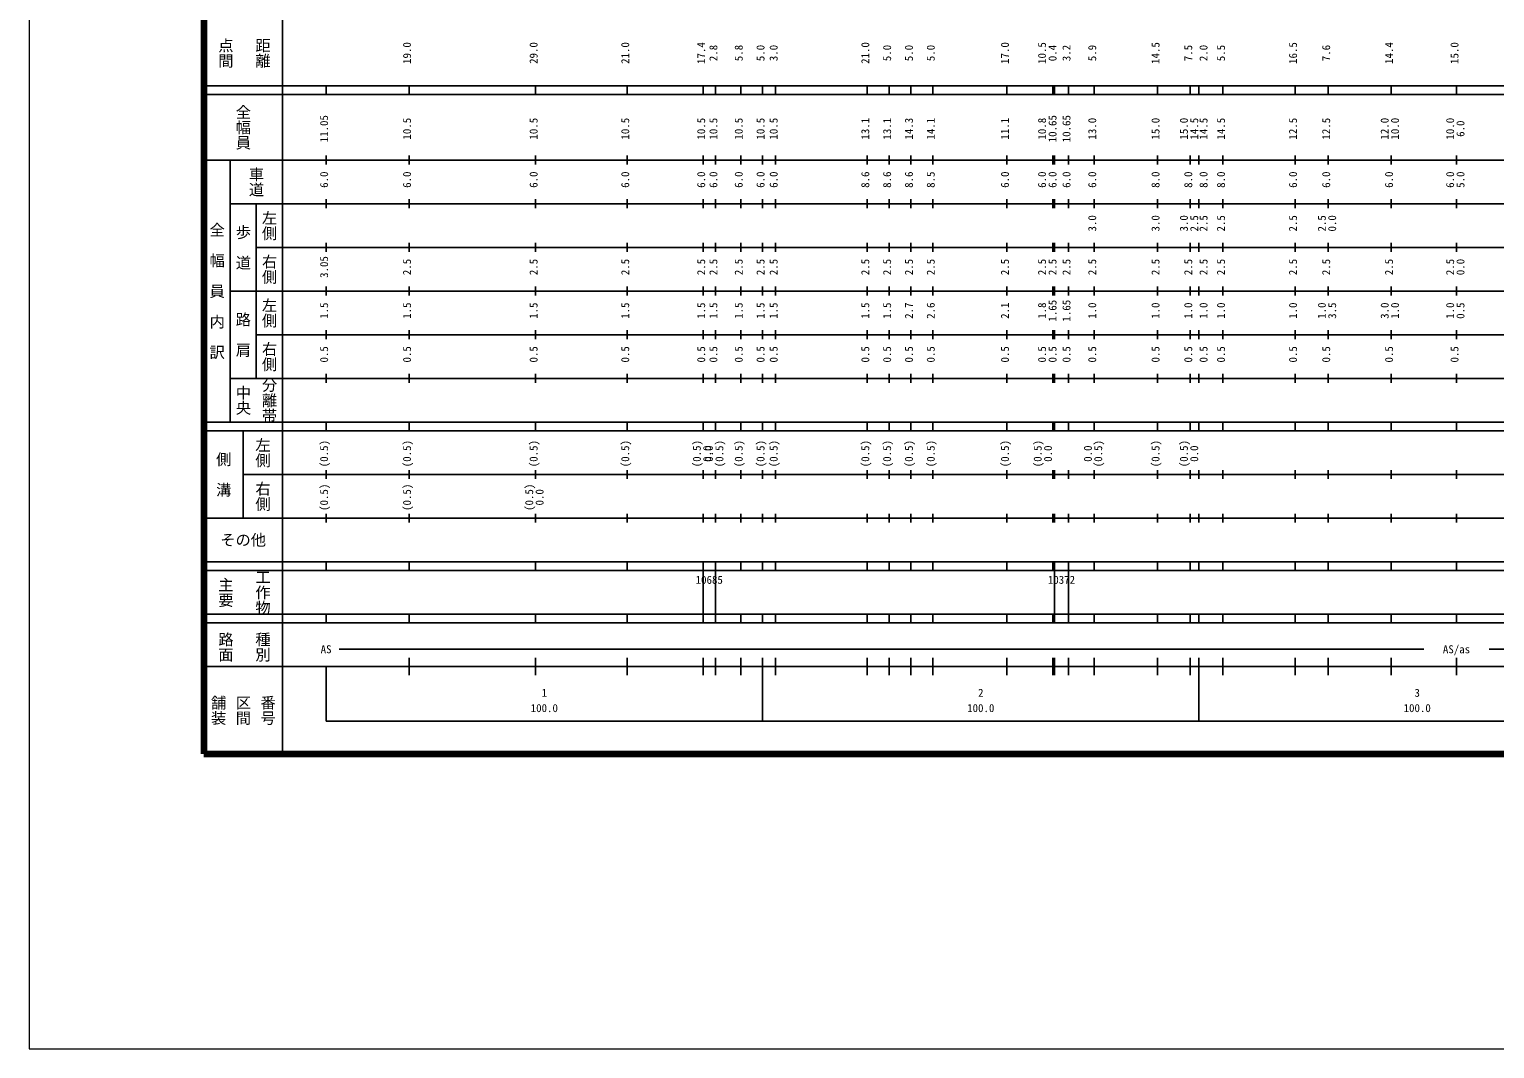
# Model space of a CAD drawing. Units: millimetres on the paper, enlarged 1000 times. Extents: x 0 to 700000, y -47500 to 447500.
# Drawn here: x 0 to 335752, y -47500 to 185930 of the extents above; entities that cross this region are included whole.
import ezdxf
from ezdxf.enums import TextEntityAlignment as Align

# ---------------------------------------------------------------- set-up
doc = ezdxf.new("R2010")
doc.units = ezdxf.units.MM
doc.header["$LTSCALE"] = 1000
doc.layers.add('作業レイヤ1', color=7, linetype='Continuous', lineweight=13)
doc.layers.add('作業ﾚｲﾔ1', color=7, linetype='Continuous', lineweight=25)
doc.styles.add('@ＭＳ ゴシック', font='')
doc.styles.add('ＭＳ ゴシック', font='')
doc.styles.get('@ＭＳ ゴシック').set_extended_font_data('@MS Gothic')
doc.styles.get('ＭＳ ゴシック').set_extended_font_data('MS Gothic')

msp = doc.modelspace()

# ---------------------------------------------------------------- linework, layer by layer
at = {"layer": '作業レイヤ1'}
msp.add_lwpolyline([(0, -47500), (700000, -47500), (700000, 447500), (0, 447500)], close=True, dxfattribs=at)
at = {"layer": '作業ﾚｲﾔ1', "lineweight": 140}
for p, q in [((40000, 380000), (40000, 20000)), ((40000, 20000), (680000, 20000))]:
    msp.add_line(p, q, dxfattribs=at)
at = {"layer": '作業ﾚｲﾔ1'}
for p, q in [((58000, 370000), (58000, 20000)), ((40000, 173000), (579000, 173000)), ((68000, 171000), (68000, 173000)), ((87000, 171000), (87000, 173000)), ((116000, 171000), (116000, 173000)), ((137000, 171000), (137000, 173000)), ((154400, 171000), (154400, 173000)), ((157200, 171000), (157200, 173000)), ((163000, 171000), (163000, 173000)), ((168000, 171000), (168000, 173000)), ((171000, 171000), (171000, 173000)), ((192000, 171000), (192000, 173000)), ((197000, 171000), (197000, 173000)), ((202000, 171000), (202000, 173000)), ((207000, 171000), (207000, 173000)), ((224000, 171000), (224000, 173000)), ((234500, 171000), (234500, 173000)), ((234900, 171000), (234900, 173000)), ((238100, 171000), (238100, 173000)), ((244000, 171000), (244000, 173000)), ((258500, 171000), (258500, 173000)), ((266000, 171000), (266000, 173000)), ((268000, 171000), (268000, 173000)), ((273500, 171000), (273500, 173000)), ((290000, 171000), (290000, 173000)), ((297600, 171000), (297600, 173000)), ((312000, 171000), (312000, 173000)), ((327000, 171000), (327000, 173000)), ((40000, 171000), (579000, 171000)), ((40000, 156000), (579000, 156000)), ((46000, 96000), (46000, 156000)), ((68000, 155000), (68000, 157000)), ((87000, 155000), (87000, 157000)), ((116000, 155000), (116000, 157000)), ((137000, 155000), (137000, 157000)), ((154400, 155000), (154400, 157000)), ((157200, 155000), (157200, 157000)), ((163000, 155000), (163000, 157000)), ((168000, 155000), (168000, 157000)), ((171000, 155000), (171000, 157000)), ((192000, 155000), (192000, 157000)), ((197000, 155000), (197000, 157000)), ((202000, 155000), (202000, 157000)), ((207000, 155000), (207000, 157000)), ((224000, 155000), (224000, 157000)), ((234500, 155000), (234500, 157000)), ((234900, 155000), (234900, 157000)), ((238100, 155000), (238100, 157000)), ((244000, 155000), (244000, 157000)), ((258500, 155000), (258500, 157000)), ((266000, 155000), (266000, 157000)), ((268000, 155000), (268000, 157000)), ((273500, 155000), (273500, 157000)), ((290000, 155000), (290000, 157000)), ((297600, 155000), (297600, 157000)), ((312000, 155000), (312000, 157000)), ((327000, 155000), (327000, 157000)), ((46000, 146000), (579000, 146000)), ((52000, 146000), (52000, 106000)), ((68000, 145000), (68000, 147000)), ((87000, 145000), (87000, 147000)), ((116000, 145000), (116000, 147000)), ((137000, 145000), (137000, 147000)), ((154400, 145000), (154400, 147000)), ((157200, 145000), (157200, 147000)), ((163000, 145000), (163000, 147000)), ((168000, 145000), (168000, 147000)), ((171000, 145000), (171000, 147000)), ((192000, 145000), (192000, 147000)), ((197000, 145000), (197000, 147000)), ((202000, 145000), (202000, 147000)), ((207000, 145000), (207000, 147000)), ((224000, 145000), (224000, 147000)), ((234500, 145000), (234500, 147000)), ((234900, 145000), (234900, 147000)), ((238100, 145000), (238100, 147000)), ((244000, 145000), (244000, 147000)), ((258500, 145000), (258500, 147000)), ((266000, 145000), (266000, 147000)), ((268000, 145000), (268000, 147000)), ((273500, 145000), (273500, 147000)), ((290000, 145000), (290000, 147000)), ((297600, 145000), (297600, 147000)), ((312000, 145000), (312000, 147000)), ((327000, 145000), (327000, 147000)), ((52000, 136000), (579000, 136000)), ((68000, 135000), (68000, 137000)), ((87000, 135000), (87000, 137000)), ((116000, 135000), (116000, 137000)), ((137000, 135000), (137000, 137000)), ((154400, 135000), (154400, 137000)), ((157200, 135000), (157200, 137000)), ((163000, 135000), (163000, 137000)), ((168000, 135000), (168000, 137000)), ((171000, 135000), (171000, 137000)), ((192000, 135000), (192000, 137000)), ((197000, 135000), (197000, 137000)), ((202000, 135000), (202000, 137000)), ((207000, 135000), (207000, 137000)), ((224000, 135000), (224000, 137000)), ((234500, 135000), (234500, 137000)), ((234900, 135000), (234900, 137000)), ((238100, 135000), (238100, 137000)), ((244000, 135000), (244000, 137000)), ((258500, 135000), (258500, 137000)), ((266000, 135000), (266000, 137000)), ((268000, 135000), (268000, 137000)), ((273500, 135000), (273500, 137000)), ((290000, 135000), (290000, 137000)), ((297600, 135000), (297600, 137000)), ((312000, 135000), (312000, 137000)), ((327000, 135000), (327000, 137000)), ((46000, 126000), (579000, 126000)), ((68000, 125000), (68000, 127000)), ((87000, 125000), (87000, 127000)), ((116000, 125000), (116000, 127000)), ((137000, 125000), (137000, 127000)), ((154400, 125000), (154400, 127000)), ((157200, 125000), (157200, 127000)), ((163000, 125000), (163000, 127000)), ((168000, 125000), (168000, 127000)), ((171000, 125000), (171000, 127000)), ((192000, 125000), (192000, 127000)), ((197000, 125000), (197000, 127000)), ((202000, 125000), (202000, 127000)), ((207000, 125000), (207000, 127000)), ((224000, 125000), (224000, 127000)), ((234500, 125000), (234500, 127000)), ((234900, 125000), (234900, 127000)), ((238100, 125000), (238100, 127000)), ((244000, 125000), (244000, 127000)), ((258500, 125000), (258500, 127000)), ((266000, 125000), (266000, 127000)), ((268000, 125000), (268000, 127000)), ((273500, 125000), (273500, 127000)), ((290000, 125000), (290000, 127000)), ((297600, 125000), (297600, 127000)), ((312000, 125000), (312000, 127000)), ((327000, 125000), (327000, 127000)), ((52000, 116000), (579000, 116000)), ((68000, 115000), (68000, 117000)), ((87000, 115000), (87000, 117000)), ((116000, 115000), (116000, 117000)), ((137000, 115000), (137000, 117000)), ((154400, 115000), (154400, 117000)), ((157200, 115000), (157200, 117000)), ((163000, 115000), (163000, 117000)), ((168000, 115000), (168000, 117000)), ((171000, 115000), (171000, 117000)), ((192000, 115000), (192000, 117000)), ((197000, 115000), (197000, 117000)), ((202000, 115000), (202000, 117000)), ((207000, 115000), (207000, 117000)), ((224000, 115000), (224000, 117000)), ((234500, 115000), (234500, 117000)), ((234900, 115000), (234900, 117000)), ((238100, 115000), (238100, 117000)), ((244000, 115000), (244000, 117000)), ((258500, 115000), (258500, 117000)), ((266000, 115000), (266000, 117000)), ((268000, 115000), (268000, 117000)), ((273500, 115000), (273500, 117000)), ((290000, 115000), (290000, 117000)), ((297600, 115000), (297600, 117000)), ((312000, 115000), (312000, 117000)), ((327000, 115000), (327000, 117000)), ((46000, 106000), (579000, 106000)), ((68000, 105000), (68000, 107000)), ((87000, 105000), (87000, 107000)), ((116000, 105000), (116000, 107000)), ((137000, 105000), (137000, 107000)), ((154400, 105000), (154400, 107000)), ((157200, 105000), (157200, 107000)), ((163000, 105000), (163000, 107000)), ((168000, 105000), (168000, 107000)), ((171000, 105000), (171000, 107000)), ((192000, 105000), (192000, 107000)), ((197000, 105000), (197000, 107000)), ((202000, 105000), (202000, 107000)), ((207000, 105000), (207000, 107000)), ((224000, 105000), (224000, 107000)), ((234500, 105000), (234500, 107000)), ((234900, 105000), (234900, 107000)), ((238100, 105000), (238100, 107000)), ((244000, 105000), (244000, 107000)), ((258500, 105000), (258500, 107000)), ((266000, 105000), (266000, 107000)), ((268000, 105000), (268000, 107000)), ((273500, 105000), (273500, 107000)), ((290000, 105000), (290000, 107000)), ((297600, 105000), (297600, 107000)), ((312000, 105000), (312000, 107000)), ((327000, 105000), (327000, 107000)), ((40000, 96000), (579000, 96000)), ((68000, 94000), (68000, 96000)), ((87000, 94000), (87000, 96000)), ((116000, 94000), (116000, 96000)), ((137000, 94000), (137000, 96000)), ((154400, 94000), (154400, 96000)), ((157200, 94000), (157200, 96000)), ((163000, 94000), (163000, 96000)), ((168000, 94000), (168000, 96000)), ((171000, 94000), (171000, 96000)), ((192000, 94000), (192000, 96000)), ((197000, 94000), (197000, 96000)), ((202000, 94000), (202000, 96000)), ((207000, 94000), (207000, 96000)), ((224000, 94000), (224000, 96000)), ((234500, 94000), (234500, 96000)), ((234900, 94000), (234900, 96000)), ((238100, 94000), (238100, 96000)), ((244000, 94000), (244000, 96000)), ((258500, 94000), (258500, 96000)), ((266000, 94000), (266000, 96000)), ((268000, 94000), (268000, 96000)), ((273500, 94000), (273500, 96000)), ((290000, 94000), (290000, 96000)), ((297600, 94000), (297600, 96000)), ((312000, 94000), (312000, 96000)), ((327000, 94000), (327000, 96000)), ((40000, 94000), (579000, 94000)), ((49000, 94000), (49000, 74000)), ((49000, 84000), (579000, 84000)), ((68000, 83000), (68000, 85000)), ((87000, 83000), (87000, 85000)), ((116000, 83000), (116000, 85000)), ((137000, 83000), (137000, 85000)), ((154400, 83000), (154400, 85000)), ((157200, 83000), (157200, 85000)), ((163000, 83000), (163000, 85000)), ((168000, 83000), (168000, 85000)), ((171000, 83000), (171000, 85000)), ((192000, 83000), (192000, 85000)), ((197000, 83000), (197000, 85000)), ((202000, 83000), (202000, 85000)), ((207000, 83000), (207000, 85000)), ((224000, 83000), (224000, 85000)), ((234500, 83000), (234500, 85000)), ((234900, 83000), (234900, 85000)), ((238100, 83000), (238100, 85000)), ((244000, 83000), (244000, 85000)), ((258500, 83000), (258500, 85000)), ((266000, 83000), (266000, 85000)), ((268000, 83000), (268000, 85000)), ((273500, 83000), (273500, 85000)), ((290000, 83000), (290000, 85000)), ((297600, 83000), (297600, 85000)), ((312000, 83000), (312000, 85000)), ((327000, 83000), (327000, 85000)), ((40000, 74000), (579000, 74000)), ((68000, 73000), (68000, 75000)), ((87000, 73000), (87000, 75000)), ((116000, 73000), (116000, 75000)), ((137000, 73000), (137000, 75000)), ((154400, 73000), (154400, 75000)), ((157200, 73000), (157200, 75000)), ((163000, 73000), (163000, 75000)), ((168000, 73000), (168000, 75000)), ((171000, 73000), (171000, 75000)), ((192000, 73000), (192000, 75000)), ((197000, 73000), (197000, 75000)), ((202000, 73000), (202000, 75000)), ((207000, 73000), (207000, 75000)), ((224000, 73000), (224000, 75000)), ((234500, 73000), (234500, 75000)), ((234900, 73000), (234900, 75000)), ((238100, 73000), (238100, 75000)), ((244000, 73000), (244000, 75000)), ((258500, 73000), (258500, 75000)), ((266000, 73000), (266000, 75000)), ((268000, 73000), (268000, 75000)), ((273500, 73000), (273500, 75000)), ((290000, 73000), (290000, 75000)), ((297600, 73000), (297600, 75000)), ((312000, 73000), (312000, 75000)), ((327000, 73000), (327000, 75000)), ((40000, 64000), (579000, 64000)), ((68000, 62000), (68000, 64000)), ((87000, 62000), (87000, 64000)), ((116000, 62000), (116000, 64000)), ((137000, 62000), (137000, 64000)), ((154400, 62000), (154400, 64000)), ((157200, 62000), (157200, 64000)), ((163000, 62000), (163000, 64000)), ((168000, 62000), (168000, 64000)), ((171000, 62000), (171000, 64000)), ((192000, 62000), (192000, 64000)), ((197000, 62000), (197000, 64000)), ((202000, 62000), (202000, 64000)), ((207000, 62000), (207000, 64000)), ((224000, 62000), (224000, 64000)), ((234500, 62000), (234500, 64000)), ((234900, 62000), (234900, 64000)), ((238100, 62000), (238100, 64000)), ((244000, 62000), (244000, 64000)), ((258500, 62000), (258500, 64000)), ((266000, 62000), (266000, 64000)), ((268000, 62000), (268000, 64000)), ((273500, 62000), (273500, 64000)), ((290000, 62000), (290000, 64000)), ((297600, 62000), (297600, 64000)), ((312000, 62000), (312000, 64000)), ((327000, 62000), (327000, 64000)), ((40000, 62000), (579000, 62000)), ((154400, 52000), (154400, 62000)), ((157200, 52000), (157200, 62000)), ((234900, 52000), (234900, 62000)), ((238100, 52000), (238100, 62000)), ((40000, 52000), (579000, 52000)), ((68000, 50000), (68000, 52000)), ((87000, 50000), (87000, 52000)), ((116000, 50000), (116000, 52000)), ((137000, 50000), (137000, 52000)), ((154400, 50000), (154400, 52000)), ((157200, 50000), (157200, 52000)), ((163000, 50000), (163000, 52000)), ((168000, 50000), (168000, 52000)), ((171000, 50000), (171000, 52000)), ((192000, 50000), (192000, 52000)), ((197000, 50000), (197000, 52000)), ((202000, 50000), (202000, 52000)), ((207000, 50000), (207000, 52000)), ((224000, 50000), (224000, 52000)), ((234500, 50000), (234500, 52000)), ((234900, 50000), (234900, 52000)), ((238100, 50000), (238100, 52000)), ((244000, 50000), (244000, 52000)), ((258500, 50000), (258500, 52000)), ((266000, 50000), (266000, 52000)), ((268000, 50000), (268000, 52000)), ((273500, 50000), (273500, 52000)), ((290000, 50000), (290000, 52000)), ((297600, 50000), (297600, 52000)), ((312000, 50000), (312000, 52000)), ((327000, 50000), (327000, 52000)), ((40000, 50000), (579000, 50000)), ((71000, 44000), (319500, 44000)), ((334500, 44000), (519500, 44000)), ((87000, 38000), (87000, 42000)), ((116000, 38000), (116000, 42000)), ((137000, 38000), (137000, 42000)), ((154400, 38000), (154400, 42000)), ((157200, 38000), (157200, 42000)), ((163000, 38000), (163000, 42000)), ((168000, 27500), (168000, 42000)), ((171000, 38000), (171000, 42000)), ((192000, 38000), (192000, 42000)), ((197000, 38000), (197000, 42000)), ((202000, 38000), (202000, 42000)), ((207000, 38000), (207000, 42000)), ((224000, 38000), (224000, 42000)), ((234500, 38000), (234500, 42000)), ((234900, 38000), (234900, 42000)), ((238100, 38000), (238100, 42000)), ((244000, 38000), (244000, 42000)), ((258500, 38000), (258500, 42000)), ((266000, 38000), (266000, 42000)), ((268000, 27500), (268000, 42000)), ((273500, 38000), (273500, 42000)), ((290000, 38000), (290000, 42000)), ((297600, 38000), (297600, 42000)), ((312000, 38000), (312000, 42000)), ((327000, 38000), (327000, 42000)), ((40000, 40000), (579000, 40000)), ((68000, 40000), (68000, 27500)), ((68000, 27500), (579000, 27500))]:
    msp.add_line(p, q, dxfattribs=at)

# ---------------------------------------------------------------- texts
at = {"layer": '作業ﾚｲﾔ1', "style": '@ＭＳ ゴシック'}
for s, p in [('点間', (45000, 180500)), ('距離', (53500, 180500)), ('全幅員', (49000, 163500)), ('車道', (52000, 151000)), ('全\u3000幅\u3000員\u3000内\u3000訳', (43000, 126000)), ('歩\u3000道', (49000, 136000)), ('左側', (55000, 141000)), ('右側', (55000, 131000)), ('左側', (55000, 121000)), ('路\u3000肩', (49000, 116000)), ('右側', (55000, 111000)), ('中央', (49000, 101000)), ('分離帯', (55000, 101000)), ('左側', (53500, 89000)), ('側\u3000溝', (44500, 84000)), ('右側', (53500, 79000)), ('工作物', (53500, 57000)), ('主要', (45000, 57000)), ('路面', (45000, 44500)), ('種別', (53500, 44500)), ('舗装', (43333, 30000)), ('区間', (49000, 30000)), ('番号', (54667, 30000))]:
    msp.add_text(s, height=2566, rotation=270, dxfattribs=at).set_placement(p, align=Align.MIDDLE_CENTER)
at = {"layer": '作業ﾚｲﾔ1', "style": 'ＭＳ ゴシック'}
for s, p in [('19.0', (88000, 180500)), ('29.0', (117000, 180500)), ('21.0', (138000, 180500)), ('17.4', (155400, 180500)), ('2.8', (158200, 180500)), ('5.8', (164000, 180500)), ('5.0', (169000, 180500)), ('3.0', (172000, 180500)), ('21.0', (193000, 180500)), ('5.0', (198000, 180500)), ('5.0', (203000, 180500)), ('5.0', (208000, 180500)), ('17.0', (225000, 180500)), ('10.5', (233500, 180500)), ('0.4', (235900, 180500)), ('3.2', (239100, 180500)), ('5.9', (245000, 180500)), ('14.5', (259500, 180500)), ('7.5', (267000, 180500)), ('2.0', (270500, 180500)), ('5.5', (274500, 180500)), ('16.5', (291000, 180500)), ('7.6', (298600, 180500)), ('14.4', (313000, 180500)), ('15.0', (328000, 180500)), ('11.05', (69000, 163174)), ('10.5', (88000, 163174)), ('10.5', (117000, 163174)), ('10.5', (138000, 163174)), ('10.5', (155400, 163174)), ('10.5', (158200, 163174)), ('10.5', (164000, 163174)), ('10.5', (169000, 163174)), ('10.5', (172000, 163174)), ('13.1', (193000, 163174)), ('13.1', (198000, 163174)), ('14.3', (203000, 163174)), ('14.1', (208000, 163174)), ('11.1', (225000, 163174)), ('10.8', (233500, 163174)), ('10.65', (235900, 163174)), ('10.65', (239100, 163174)), ('13.0', (245000, 163174)), ('15.0', (259500, 163174)), ('15.0', (266000, 163174)), ('14.5', (268370, 163174)), ('14.5', (270500, 163174)), ('14.5', (274500, 163174)), ('12.5', (291000, 163174)), ('12.5', (298600, 163174)), ('12.0', (312000, 163174)), ('10.0', (314370, 163174)), ('10.0', (327000, 163174)), ('6.0', (329370, 163174)), ('6.0', (69000, 151500)), ('6.0', (88000, 151500)), ('6.0', (117000, 151500)), ('6.0', (138000, 151500)), ('6.0', (155400, 151500)), ('6.0', (158200, 151500)), ('6.0', (164000, 151500)), ('6.0', (169000, 151500)), ('6.0', (172000, 151500)), ('8.6', (193000, 151500)), ('8.6', (198000, 151500)), ('8.6', (203000, 151500)), ('8.5', (208000, 151500)), ('6.0', (225000, 151500)), ('6.0', (233500, 151500)), ('6.0', (235900, 151500)), ('6.0', (239100, 151500)), ('6.0', (245000, 151500)), ('8.0', (259500, 151500)), ('8.0', (267000, 151500)), ('8.0', (270500, 151500)), ('8.0', (274500, 151500)), ('6.0', (291000, 151500)), ('6.0', (298600, 151500)), ('6.0', (313000, 151500)), ('6.0', (327000, 151500)), ('5.0', (329370, 151500)), ('3.0', (245000, 141500)), ('3.0', (259500, 141500)), ('3.0', (266000, 141500)), ('2.5', (268370, 141500)), ('2.5', (270500, 141500)), ('2.5', (274500, 141500)), ('2.5', (291000, 141500)), ('2.5', (297600, 141500)), ('0.0', (299970, 141500)), ('3.05', (69000, 131500)), ('2.5', (88000, 131500)), ('2.5', (117000, 131500)), ('2.5', (138000, 131500)), ('2.5', (155400, 131500)), ('2.5', (158200, 131500)), ('2.5', (164000, 131500)), ('2.5', (169000, 131500)), ('2.5', (172000, 131500)), ('2.5', (193000, 131500)), ('2.5', (198000, 131500)), ('2.5', (203000, 131500)), ('2.5', (208000, 131500)), ('2.5', (225000, 131500)), ('2.5', (233500, 131500)), ('2.5', (235900, 131500)), ('2.5', (239100, 131500)), ('2.5', (245000, 131500)), ('2.5', (259500, 131500)), ('2.5', (267000, 131500)), ('2.5', (270500, 131500)), ('2.5', (274500, 131500)), ('2.5', (291000, 131500)), ('2.5', (298600, 131500)), ('2.5', (313000, 131500)), ('2.5', (327000, 131500)), ('0.0', (329370, 131500)), ('1.5', (69000, 121500)), ('1.5', (88000, 121500)), ('1.5', (117000, 121500)), ('1.5', (138000, 121500)), ('1.5', (155400, 121500)), ('1.5', (158200, 121500)), ('1.5', (164000, 121500)), ('1.5', (169000, 121500)), ('1.5', (172000, 121500)), ('1.5', (193000, 121500)), ('1.5', (198000, 121500)), ('2.7', (203000, 121500)), ('2.6', (208000, 121500)), ('2.1', (225000, 121500)), ('1.8', (233500, 121500)), ('1.65', (235900, 121500)), ('1.65', (239100, 121500)), ('1.0', (245000, 121500)), ('1.0', (259500, 121500)), ('1.0', (267000, 121500)), ('1.0', (270500, 121500)), ('1.0', (274500, 121500)), ('1.0', (291000, 121500)), ('1.0', (297600, 121500)), ('3.5', (299970, 121500)), ('3.0', (312000, 121500)), ('1.0', (314370, 121500)), ('1.0', (327000, 121500)), ('0.5', (329370, 121500)), ('0.5', (69000, 111500)), ('0.5', (88000, 111500)), ('0.5', (117000, 111500)), ('0.5', (138000, 111500)), ('0.5', (155400, 111500)), ('0.5', (158200, 111500)), ('0.5', (164000, 111500)), ('0.5', (169000, 111500)), ('0.5', (172000, 111500)), ('0.5', (193000, 111500)), ('0.5', (198000, 111500)), ('0.5', (203000, 111500)), ('0.5', (208000, 111500)), ('0.5', (225000, 111500)), ('0.5', (233500, 111500)), ('0.5', (235900, 111500)), ('0.5', (239100, 111500)), ('0.5', (245000, 111500)), ('0.5', (259500, 111500)), ('0.5', (267000, 111500)), ('0.5', (270500, 111500)), ('0.5', (274500, 111500)), ('0.5', (291000, 111500)), ('0.5', (298600, 111500)), ('0.5', (313000, 111500)), ('0.5', (328000, 111500)), ('(0.5)', (69000, 88764)), ('(0.5)', (88000, 88764)), ('(0.5)', (117000, 88764)), ('(0.5)', (138000, 88764)), ('(0.5)', (154400, 88764)), ('(0.5)', (159570, 88764)), ('(0.5)', (164000, 88764)), ('(0.5)', (169000, 88764)), ('(0.5)', (172000, 88764)), ('(0.5)', (193000, 88764)), ('(0.5)', (198000, 88764)), ('(0.5)', (203000, 88764)), ('(0.5)', (208000, 88764)), ('(0.5)', (225000, 88764)), ('(0.5)', (232500, 88764)), ('(0.5)', (246370, 88764)), ('(0.5)', (259500, 88764)), ('(0.5)', (266000, 88764)), ('0.0', (156770, 88764)), ('0.0', (157200, 88764)), ('0.0', (234870, 88764)), ('0.0', (244000, 88764)), ('0.0', (268370, 88764)), ('(0.5)', (69000, 78764)), ('(0.5)', (88000, 78764)), ('(0.5)', (116000, 78764)), ('0.0', (118370, 78764))]:
    msp.add_text(s, height=1833, rotation=90, dxfattribs=at).set_placement(p, align=Align.BOTTOM_CENTER)
msp.add_text('その他', height=2566, dxfattribs=at).set_placement((49000, 69000), align=Align.MIDDLE_CENTER)
for s, p in [('10685', (152675, 58405)), ('10372', (233375, 58405))]:
    msp.add_text(s, height=1833, dxfattribs=at).set_placement(p, align=Align.BOTTOM_LEFT)
for s, p in [('AS', (68000, 42500)), ('AS/as', (327000, 42500)), ('1', (118000, 32523)), ('2', (218000, 32523)), ('3', (318000, 32523)), ('100.0', (118000, 29033)), ('100.0', (218000, 29033)), ('100.0', (318000, 29033))]:
    msp.add_text(s, height=1833, dxfattribs=at).set_placement(p, align=Align.BOTTOM_CENTER)

doc.saveas('drawing.dxf')
